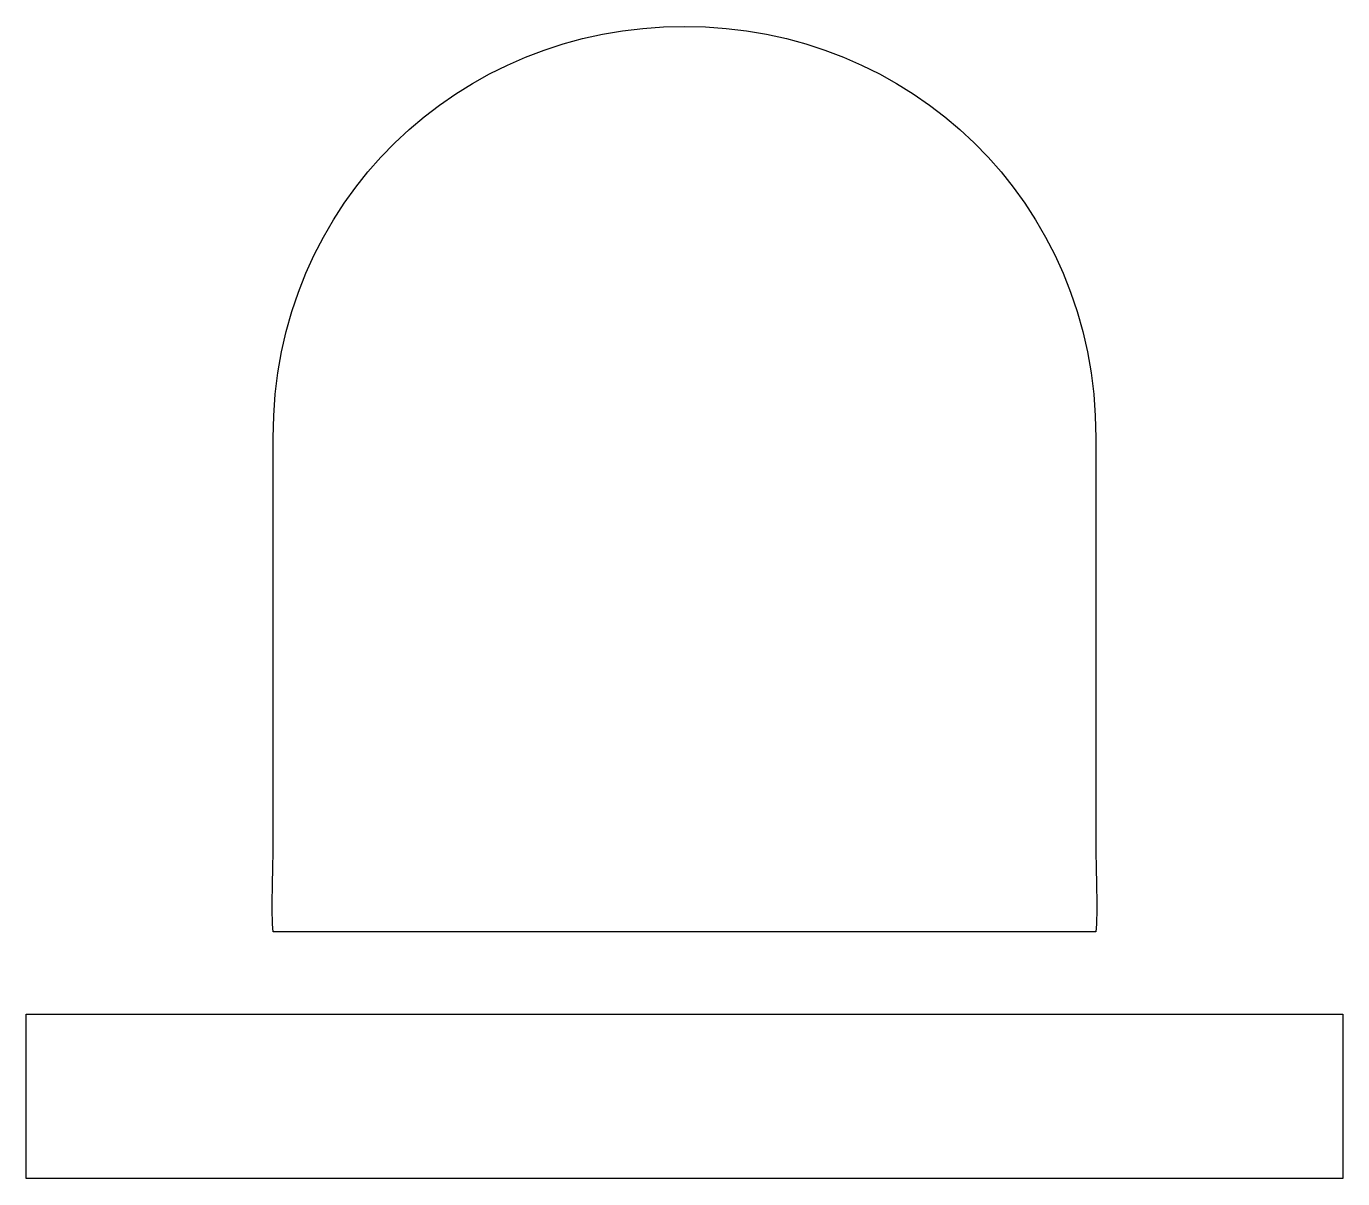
# Model space of a CAD drawing. Header units: centimetres. Extents: x -10.1 to 10.1, y -8.9 to 8.9.
import ezdxf

# ---------------------------------------------------------------- set-up
doc = ezdxf.new("R2010")
doc.units = ezdxf.units.CM
doc.header["$MEASUREMENT"] = 0
doc.layers.add('Layer 1', color=7, linetype='Continuous')

msp = doc.modelspace()

# ---------------------------------------------------------------- linework, layer by layer
at = {"layer": 'Layer 1'}
for points, knots in [([(0, 8.85527), (-3.45027, 8.85527), (-6.3252, 6.18325), (-6.3252, 2.53007), (-6.3252, 2.53007), (-6.3252, 2.53007), (-6.3252, -3.79513), (-6.3252, -3.79513), (-6.3252, -3.79513), (-6.3252, -4.07631), (-6.35712, -4.78852), (-6.3252, -5.06017), (-6.3252, -5.06017), (-6.3252, -5.06017), (6.3252, -5.06016), (6.3252, -5.06016), (6.3252, -5.06016), (6.35712, -4.78851), (6.3252, -4.0763), (6.3252, -3.79512), (6.3252, -3.79512), (6.3252, -3.79512), (6.3252, 2.53008), (6.3252, 2.53008), (6.3252, 2.53008), (6.3252, 6.18326), (3.45027, 8.85528), (0, 8.85528), (0, 8.85528), (0, 8.85528), (0, 8.85527), (0, 8.85527)], [0, 0, 0, 0, 0.11111111, 0.11111111, 0.11111111, 0.11111111, 0.22222222, 0.22222222, 0.22222222, 0.22222222, 0.33333333, 0.33333333, 0.33333333, 0.33333333, 0.44444444, 0.44444444, 0.44444444, 0.44444444, 0.55555556, 0.55555556, 0.55555556, 0.55555556, 0.66666667, 0.66666667, 0.66666667, 0.66666667, 0.77777778, 0.77777778, 0.77777778, 0.77777778, 1, 1, 1, 1]), ([(-10.12031, -6.3252), (-10.12031, -6.3252), (-10.12031, -8.85528), (-10.12031, -8.85528), (-10.12031, -8.85528), (-10.12031, -8.85528), (10.12031, -8.85527), (10.12031, -8.85527), (10.12031, -8.85527), (10.12031, -8.85527), (10.12031, -6.32519), (10.12031, -6.32519), (10.12031, -6.32519), (10.12031, -6.32519), (-10.12031, -6.3252), (-10.12031, -6.3252)], [0, 0, 0, 0, 0.2, 0.2, 0.2, 0.2, 0.4, 0.4, 0.4, 0.4, 0.6, 0.6, 0.6, 0.6, 1, 1, 1, 1])]:
    msp.add_open_spline(points, degree=3, knots=knots, dxfattribs=at)

doc.saveas('drawing.dxf')
